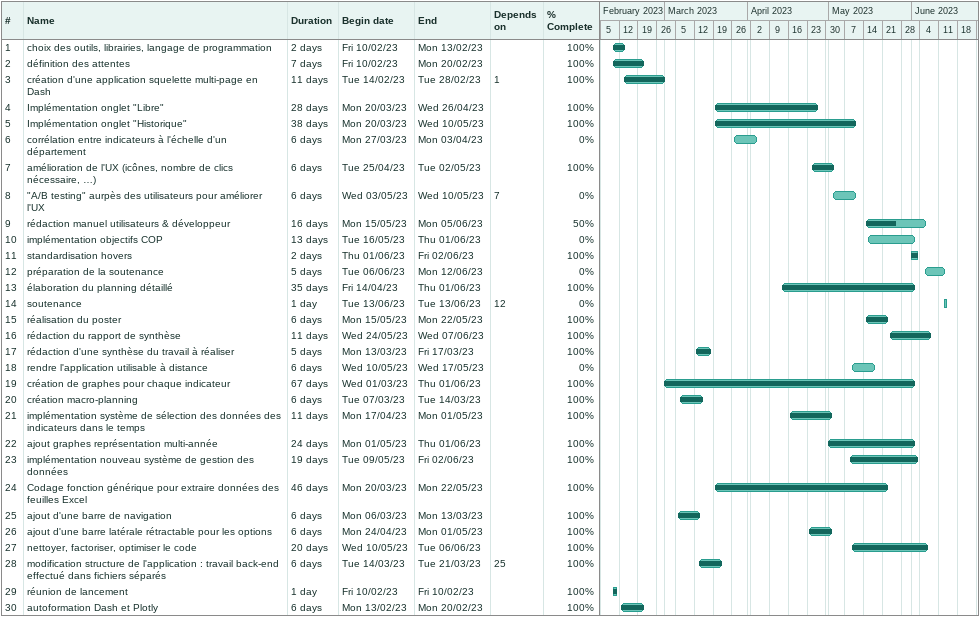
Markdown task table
| ID | Task | Duration | Start | Finish | Predecessors | % complete |
|---|---|---|---|---|---|---|
| 1 | choix des outils, librairies, langage de programmation | 2d | 2023-02-10 | 2023-02-13 |  | 100 |
| 2 | définition des attentes | 7d | 2023-02-10 | 2023-02-20 |  | 100 |
| 3 | création d'une application squelette multi-page en Dash | 11d | 2023-02-14 | 2023-02-28 | 1 | 100 |
| 4 | Implémentation onglet "Libre" | 28d | 2023-03-20 | 2023-04-26 |  | 100 |
| 5 | Implémentation onglet "Historique" | 38d | 2023-03-20 | 2023-05-10 |  | 100 |
| 6 | corrélation entre indicateurs à l'échelle d'un département | 6d | 2023-03-27 | 2023-04-03 |  | 0 |
| 7 | amélioration de l'UX (icônes, nombre de clics nécessaire, …) | 6d | 2023-04-25 | 2023-05-02 |  | 100 |
| 8 | "A/B testing" aurpès des utilisateurs pour améliorer l'UX | 6d | 2023-05-03 | 2023-05-10 | 7 | 0 |
| 9 | rédaction manuel utilisateurs & développeur | 16d | 2023-05-15 | 2023-06-05 |  | 50 |
| 10 | implémentation objectifs COP | 13d | 2023-05-16 | 2023-06-01 |  | 0 |
| 11 | standardisation hovers | 2d | 2023-06-01 | 2023-06-02 |  | 100 |
| 12 | préparation de la soutenance | 5d | 2023-06-06 | 2023-06-12 |  | 0 |
| 13 | élaboration du planning détaillé | 35d | 2023-04-14 | 2023-06-01 |  | 100 |
| 14 | soutenance | 1d | 2023-06-13 | 2023-06-13 | 12 | 0 |
| 15 | réalisation du poster | 6d | 2023-05-15 | 2023-05-22 |  | 100 |
| 16 | rédaction du rapport de synthèse | 11d | 2023-05-24 | 2023-06-07 |  | 100 |
| 17 | rédaction d'une synthèse du travail à réaliser | 5d | 2023-03-13 | 2023-03-17 |  | 100 |
| 18 | rendre l'application utilisable à distance | 6d | 2023-05-10 | 2023-05-17 |  | 0 |
| 19 | création de graphes pour chaque indicateur | 67d | 2023-03-01 | 2023-06-01 |  | 100 |
| 20 | création macro-planning | 6d | 2023-03-07 | 2023-03-14 |  | 100 |
| 21 | implémentation système de sélection des données des indicateurs dans le temps | 11d | 2023-04-17 | 2023-05-01 |  | 100 |
| 22 | ajout graphes représentation multi-année | 24d | 2023-05-01 | 2023-06-01 |  | 100 |
| 23 | implémentation nouveau système de gestion des données | 19d | 2023-05-09 | 2023-06-02 |  | 100 |
| 24 | Codage fonction générique pour extraire données des feuilles Excel | 46d | 2023-03-20 | 2023-05-22 |  | 100 |
| 25 | ajout d'une barre de navigation | 6d | 2023-03-06 | 2023-03-13 |  | 100 |
| 26 | ajout d'une barre latérale rétractable pour les options | 6d | 2023-04-24 | 2023-05-01 |  | 100 |
| 27 | nettoyer, factoriser, optimiser le code | 20d | 2023-05-10 | 2023-06-06 |  | 100 |
| 28 | modification structure de l'application : travail back-end effectué dans fichiers séparés | 6d | 2023-03-14 | 2023-03-21 | 25 | 100 |
| 29 | réunion de lancement | 1d | 2023-02-10 | 2023-02-10 |  | 100 |
| 30 | autoformation Dash et Plotly | 6d | 2023-02-13 | 2023-02-20 |  | 100 |
